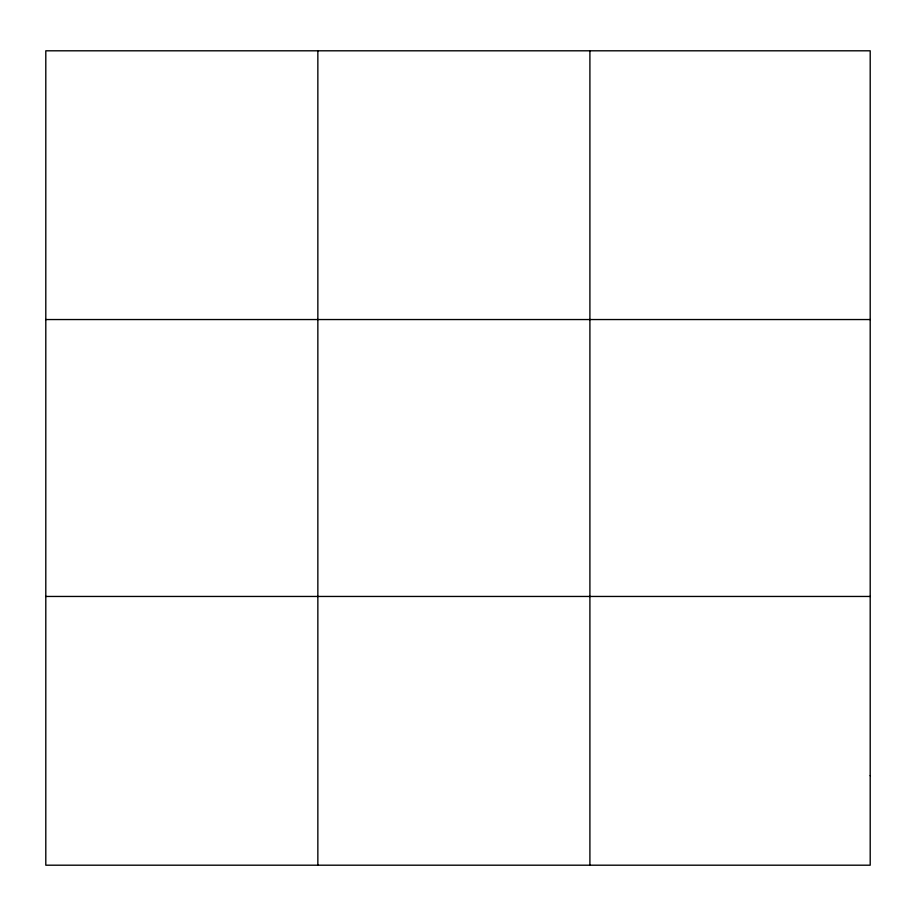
<?xml version="1.0" encoding="UTF-8"?>
<svg xmlns="http://www.w3.org/2000/svg" width="916" height="916" viewBox="0 0 916 916"><rect width="100%" height="100%" fill="white"/><g stroke="black" fill="none" stroke-linecap="round" stroke-linejoin="round"><path stroke-width="1.37" d="M317.852 865.196L317.852 50.804M589.904 865.196L589.904 50.804M45.8 319.547L870.2 319.547M45.8 596.453L870.2 596.453M870.2 775.612L870.2 865.196L45.8 865.196L45.8 50.804L870.2 50.804L870.2 775.612"/></g></svg>
